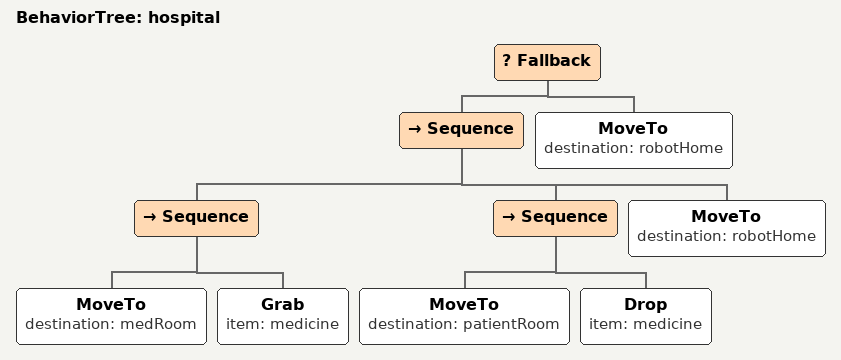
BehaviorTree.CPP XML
<?xml version="1.0" encoding="UTF-8"?>
<root BTCPP_format="3">
  <BehaviorTree ID="hospital">
    <Fallback>
      <Sequence>
        <Sequence>
          <MoveTo destination="medRoom"/>
          <Grab item="medicine"/>
        </Sequence>
        <Sequence>
          <MoveTo destination="patientRoom"/>
          <Drop item="medicine"/>
        </Sequence>
        <MoveTo destination="robotHome"/>
      </Sequence>
      <MoveTo destination="robotHome"/>
    </Fallback>
  </BehaviorTree>

</root>
